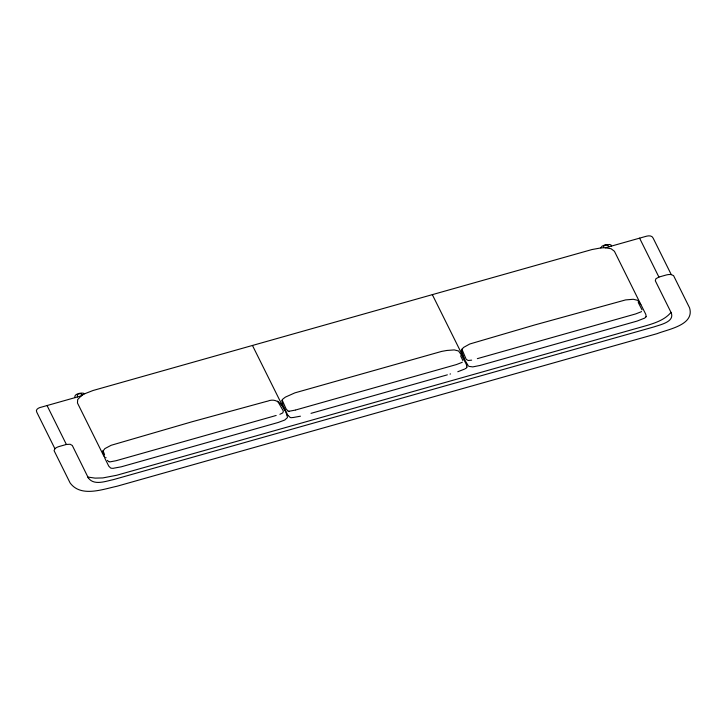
<?xml version="1.0" encoding="UTF-8"?>
<svg xmlns="http://www.w3.org/2000/svg" width="727" height="727" viewBox="0 0 727 727"><rect width="100%" height="100%" fill="white"/><g stroke="black" fill="none" stroke-linecap="round" stroke-linejoin="round"><path stroke-width="1.09" d="M287.401 416.962C285.738 410.001 279.15 396.224 267.563 401.195A4.326 1.927 -13.1 0 0 267.018 401.277L191.919 421.796L111.14 445.287L104.915 448.595L102.634 451.512L104.952 458.473L108.796 466.198L110.64 468.006A4.189 1.863 -13.1 0 0 112.685 468.288M646.149 316.363L645.785 314.346L641.114 304.995L637.643 300.306L633.299 299.279L625.638 299.906L534.681 324.969L470.015 343.926A4.326 1.927 -13.1 0 0 469.524 344.135L463.472 347.488L461.327 350.287L464.608 359.674L468.324 365.872M466.952 367.017L466.58 364.945L461.945 355.667L458.51 350.977L454.248 349.905L446.905 350.459L441.643 351.405L294.917 392.853L285.429 397.096L282.867 399.041L281.849 400.75L282.994 405.366L287.828 415.281L290.273 417.507A4.253 1.89 -13.1 0 0 291.881 417.661M603.592 246.935L603.919 246.008M103.879 456.192L77.471 402.994L77.689 399.55L81.16 395.906A19.783 8.797 -13.1 0 1 82.405 395.079L82.551 394.979A24.373 10.841 -13.1 0 1 84.759 393.725L93.074 390.49L591.978 249.543L600.865 247.925L602.001 246.208L604.591 245.035L609.699 244.472L611.025 245.008L611.552 246.071M287.338 417.698L284.748 420.033L278.15 422.487L121.255 466.816L113.412 468.252M466.934 367.09L466.634 367.662A4.253 1.89 -13.1 0 1 465.534 368.598M646.039 316.718L646.049 316.699A4.189 1.863 -13.1 0 1 644.731 317.981M77.425 394.734L77.398 396.969M282.14 399.986L286.002 408.765L287.956 411.009M464.889 368.962L457.792 371.742M644.149 318.308L637.07 321.089L480.084 365.445L472.75 366.899L468.988 366.381M477.339 358.656L635.634 313.937L641.187 311.792A3.371 1.499 -13.1 0 0 641.505 311.529M279.895 414.326L282.794 412.881L283.357 411.055L277.65 401.122M466.516 364.8L467.097 364.609M276.16 415.462L275.269 415.726M274.597 415.926L116.02 460.736L109.995 461.872A3.371 1.499 -13.1 0 1 109.041 461.736M609.208 246.726L607.309 245.063M450.54 373.932L450.013 374.078M295.653 409.992L456.438 364.563L461.99 362.419A3.371 1.499 -13.1 0 0 462.308 362.155M311.011 413.354L447.359 374.832M81.324 395.861L41.312 407.165C39.04 407.583 35.06 409.346 36.795 412.227L54.925 448.741L54.071 450.64L70.083 482.901C80.779 497.586 102.489 489.353 116.983 486.245L657.126 333.648C668.068 329.249 694.748 325.069 689.578 307.885L673.566 275.624L671.266 274.615L653.137 238.111C651.828 235.048 647.875 235.712 645.331 236.529L605.318 247.825M561.607 353.004L113.394 479.629C105.688 481.21 93.965 485.863 88.34 477.939L72.309 445.487L70.137 444.252L66.393 444.479A9.978 4.435 -13.1 0 0 64.612 444.96L59.414 446.433A6.77 3.008 -13.1 0 0 54.879 448.741M562.089 352.868L654.073 326.877C660.207 324.733 675.374 321.752 671.003 312.374C665.06 319.598 655.781 322.797 647.112 325.414L116.647 475.276L102.825 477.93L95.083 478.121L87.994 477.085L88.34 477.939M295.289 410.092L289.219 411.246M300.451 416.189L292.608 417.625M287.22 415.426L287.828 415.281M471.659 360.147L468.224 360.501L466.225 359.411L461.863 349.087M80.788 393.798L82.469 395.025M108.777 461.645L107.351 460.373M84.759 393.725C81.815 391.908 73.091 394.152 75.09 397.624M638.251 302.477L642.032 309.875M460.591 355.803L462.835 360.501M106.015 457.774L105.797 457.31M639.587 238.147L658.935 277.123M671.384 313.146L655.318 280.776L655.918 278.723L658.907 277.087A9.978 4.435 -13.1 0 1 660.67 276.569L665.859 275.097A6.77 3.008 -13.1 0 1 671.294 274.597M640.841 304.495L614.433 251.297L611.143 248.761L605.473 247.78A19.783 8.797 -13.1 0 0 603.819 247.771L603.619 247.771A24.373 10.841 -13.1 0 0 600.865 247.925M432.338 294.653L464.262 358.893M252.46 345.47L284.666 410.219M47.055 405.548L66.402 444.524M104.588 454.648L102.989 450.64M78.198 394.152A2.136 0.954 -13.1 0 1 80.043 393.707M289.155 411.264A3.344 1.49 -13.1 0 1 288.201 411.137M604.7 245.408A2.136 0.954 -13.1 0 1 606.545 244.963"/></g></svg>
